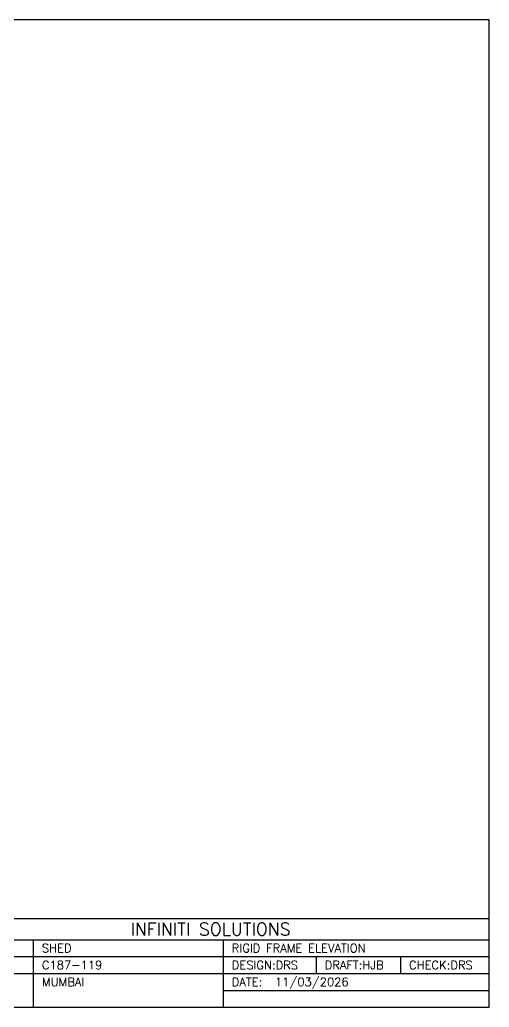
# Model space of a CAD drawing. Header units: millimetres. Extents: x -5562 to 63704, y 1151 to 23598.
# Drawn here: x 15503 to 26181, y 1151 to 23598 of the extents above; entities that cross this region are included whole.
import ezdxf

# ---------------------------------------------------------------- set-up
doc = ezdxf.new("R2010")
doc.units = ezdxf.units.MM
doc.header["$MEASUREMENT"] = 0
doc.linetypes.add('CONTIN', pattern=[0])
doc.layers.get('0').update_dxf_attribs({"linetype": 'CONTIN'})
doc.layers.add('14', color=1, linetype='CONTIN')
doc.layers.add('22', color=7, linetype='CONTIN')
doc.styles.add('SIMPLEX', font='SIMPLEX')

msp = doc.modelspace()

# ---------------------------------------------------------------- linework, layer by layer
for p, q in [((14087, 3167), (26181, 3167)), ((14087, 2687), (26181, 2687)), ((14087, 2303), (26181, 2303)), ((14087, 1919), (26181, 1919)), ((14087, 1151), (26181, 1151))]:
    msp.add_line(p, q)
at = {"color": 0}
for p, q in [((26181, 1151), (26181, 3167)), ((15815, 1151), (15815, 2687)), ((20134, 1151), (20134, 2687)), ((22246, 2303), (22246, 1919)), ((24165, 2303), (24165, 1919)), ((20134, 1535), (26181, 1535))]:
    msp.add_line(p, q, dxfattribs=at)
at = {"layer": '22'}
for p, q in [((26181, 23598), (-5562, 23598)), ((26181, 1151), (26181, 23598)), ((-5562, 1151), (26181, 1151))]:
    msp.add_line(p, q, dxfattribs=at)

# ---------------------------------------------------------------- texts
at = {"layer": '14', "color": 0, "style": 'SIMPLEX'}
for s, height, p in [('INFINITI SOLUTIONS', 287.95, (18022, 2783)), ('SHED', 192, (16007, 2399)), ('RIGID FRAME ELEVATION', 191.97, (20326, 2399)), ('C187-119', 192, (16007, 2015)), ('DESIGN:DRS', 192, (20326, 2015)), ('DRAFT:HJB', 192, (22438, 2015)), ('CHECK:DRS', 192, (24357, 2015)), ('MUMBAI', 192, (16007, 1631)), ('DATE:', 192, (20326, 1631)), ('11/03/2026', 192, (21305, 1631))]:
    msp.add_text(s, height=height, dxfattribs=at).set_placement(p)

doc.saveas('drawing.dxf')
